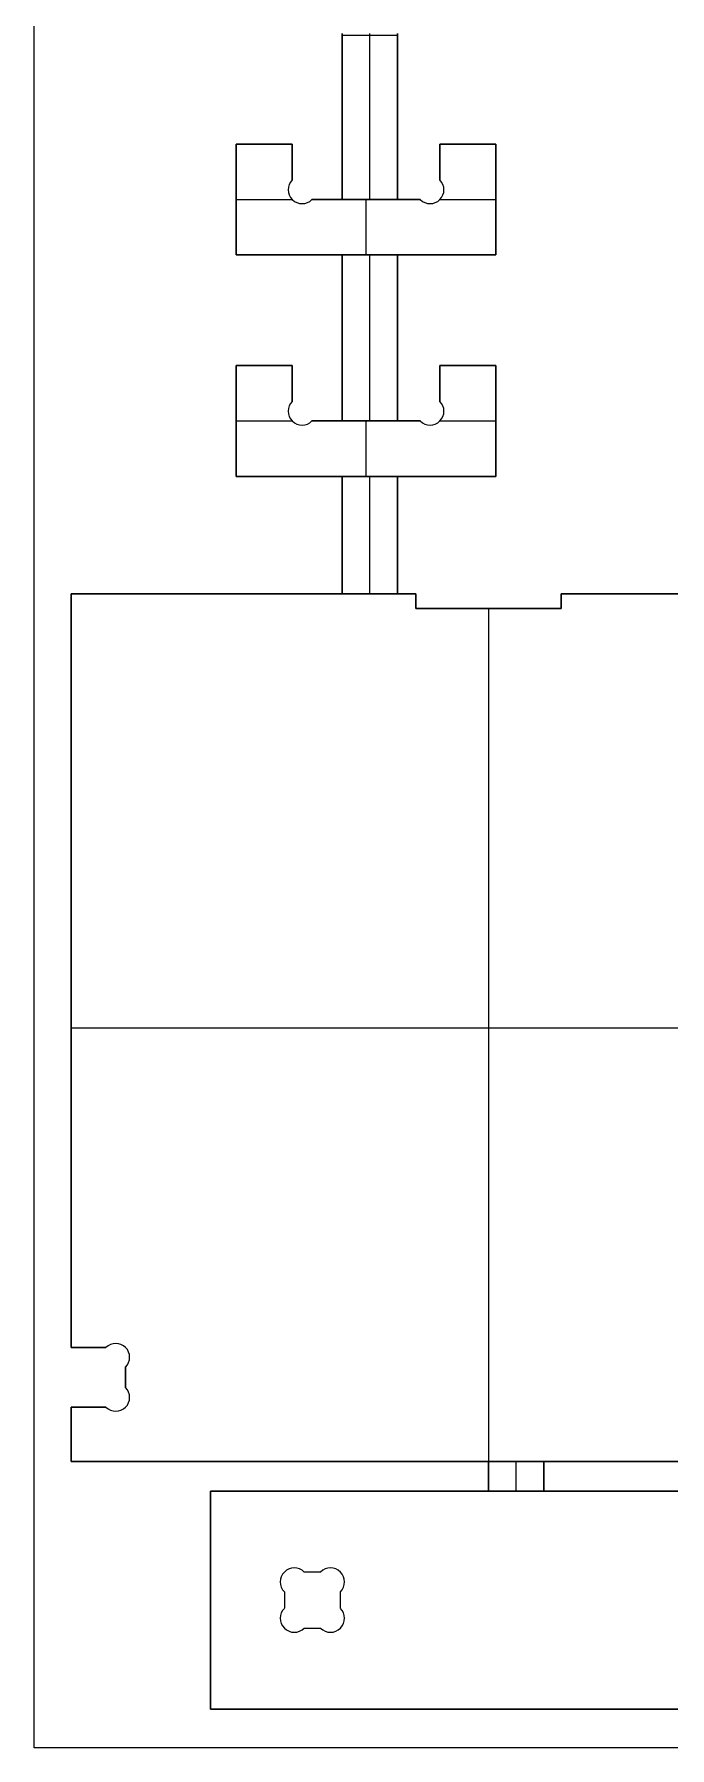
# Model space of a CAD drawing. Extents: x 24 to 120, y 0 to 48.
# Drawn here: x 24.04 to 32.66, y 0.03 to 23.24 of the extents above; entities that cross this region are included whole.
import ezdxf

# ---------------------------------------------------------------- set-up
doc = ezdxf.new("R2010")
doc.units = 0
doc.header["$MEASUREMENT"] = 0
for name, color, linetype in [('PROFILE_-_INSIDE', 30, 'CONTINUOUS'), ('PROFILE_-_OUTSIDE', 18, 'CONTINUOUS'), ('SOLIDS', 4, 'CONTINUOUS'), ('STOCK_PERIMETER', 1, 'CONTINUOUS'), ('TABS', 25, 'CONTINUOUS')]:
    doc.layers.add(name, color=color, linetype=linetype)

msp = doc.modelspace()

# ---------------------------------------------------------------- linework, layer by layer
at = {"layer": 'PROFILE_-_INSIDE'}
for p, q in [((27.925, 2.405), (27.702, 2.405)), ((27.433, 2.136), (27.433, 1.914)), ((28.193, 1.914), (28.193, 2.136)), ((27.702, 1.645), (27.925, 1.645))]:
    msp.add_line(p, q, dxfattribs=at)
for centre, start, end in [((27.568, 2.271), 135, 225), ((27.568, 2.271), 45, 135), ((28.059, 2.271), 45, 135), ((28.059, 2.271), 315, 45), ((27.568, 1.779), 135, 225), ((28.059, 1.779), 315, 45), ((27.568, 1.779), 225, 315), ((28.059, 1.779), 225, 315)]:
    msp.add_arc(centre, 0.19, start, end, dxfattribs=at)
at = {"layer": 'PROFILE_-_OUTSIDE'}
for p, q in [((27.541, 21.751), (27.541, 21.267)), ((29.541, 21.267), (29.541, 21.751)), ((27.806, 21.001), (28.541, 21.001)), ((28.541, 21.001), (29.276, 21.001)), ((30.301, 20.251), (26.781, 20.251)), ((27.541, 18.751), (27.541, 18.267)), ((29.541, 18.267), (29.541, 18.751)), ((27.806, 18.001), (28.541, 18.001)), ((28.541, 18.001), (29.276, 18.001)), ((30.301, 17.251), (26.781, 17.251)), ((25.279, 4.905), (25.279, 5.182))]:
    msp.add_line(p, q, dxfattribs=at)
for points in [[(33.12, 31.146), (33.186, 31.651), (35.405, 31.364), (41.19, 0.549), (26.433, 0.549), (26.433, 3.501), (38.636, 3.501), (33.734, 29.595), (26.433, 30.539), (26.433, 32.021), (27.156, 32.021)], [(26.781, 20.251), (26.781, 21.751), (27.541, 21.751)], [(29.541, 21.751), (30.301, 21.751), (30.301, 20.251)], [(26.781, 17.251), (26.781, 18.751), (27.541, 18.751)], [(29.541, 18.751), (30.301, 18.751), (30.301, 17.251)], [(25.014, 5.447), (24.541, 5.447), (24.541, 15.657), (29.216, 15.657), (29.216, 15.46), (31.185, 15.46), (31.185, 15.657), (35.122, 15.657), (35.122, 4.905)], [(35.387, 4.64), (35.86, 4.64), (35.86, 3.901), (24.541, 3.901), (24.541, 4.64), (25.014, 4.64)]]:
    msp.add_lwpolyline(points, dxfattribs=at)
for centre, start, end in [((27.674, 21.134), 135, 315), ((29.409, 21.134), 225, 45), ((27.674, 18.134), 135, 315), ((29.409, 18.134), 225, 45), ((25.147, 5.315), 315, 135), ((25.147, 4.772), 225, 45)]:
    msp.add_arc(centre, 0.188, start, end, dxfattribs=at)
at = {"layer": 'SOLIDS'}
for p, q in [((26.781, 21.751), (26.781, 20.251)), ((27.541, 21.751), (26.781, 21.751)), ((27.541, 21.751, -0.738), (26.781, 21.751, -0.738)), ((26.781, 21.751, -0.738), (26.781, 21.751)), ((26.781, 21.751, -0.738), (26.781, 20.251, -0.738)), ((26.781, 21.751, -0.369), (27.541, 21.751, -0.369)), ((26.781, 20.251, -0.369), (26.781, 21.751, -0.369)), ((27.161, 21.751), (27.161, 21.751, -0.738)), ((27.541, 21.267), (27.541, 21.751)), ((27.541, 21.267, -0.738), (27.541, 21.751, -0.738)), ((27.541, 21.751, -0.738), (27.541, 21.751)), ((27.541, 21.751, -0.369), (27.541, 21.267, -0.369)), ((29.541, 21.751), (29.541, 21.267)), ((30.301, 21.751), (29.541, 21.751)), ((30.301, 21.751, -0.738), (29.541, 21.751, -0.738)), ((29.541, 21.751, -0.738), (29.541, 21.751)), ((29.541, 21.751, -0.738), (29.541, 21.267, -0.738)), ((29.541, 21.751, -0.369), (30.301, 21.751, -0.369)), ((29.541, 21.267, -0.369), (29.541, 21.751, -0.369)), ((29.921, 21.751), (29.921, 21.751, -0.738)), ((30.301, 20.251), (30.301, 21.751)), ((30.301, 20.251, -0.738), (30.301, 21.751, -0.738)), ((30.301, 21.751, -0.738), (30.301, 21.751)), ((30.301, 21.751, -0.369), (30.301, 20.251, -0.369)), ((27.541, 21.509), (27.541, 21.509, -0.738)), ((29.541, 21.509), (29.541, 21.509, -0.738)), ((27.541, 21.267, -0.738), (27.541, 21.267)), ((29.541, 21.267, -0.738), (29.541, 21.267)), ((26.781, 21.001), (27.541, 21.001)), ((26.781, 21.001), (26.781, 21.001, -0.738)), ((26.781, 21.001, -0.738), (27.541, 21.001, -0.738)), ((27.541, 21.001), (27.541, 21.001, -0.738)), ((28.541, 21.001), (27.806, 21.001)), ((28.541, 21.001, -0.738), (27.806, 21.001, -0.738)), ((27.806, 21.001, -0.738), (27.806, 21.001)), ((27.806, 21.001, -0.369), (28.541, 21.001, -0.369)), ((28.174, 21.001), (28.174, 21.001, -0.738)), ((29.276, 21.001), (28.541, 21.001)), ((28.541, 21.001), (28.541, 21.001, -0.738)), ((29.276, 21.001, -0.738), (28.541, 21.001, -0.738)), ((28.541, 20.251), (28.541, 21.001)), ((28.541, 21.001, -0.369), (29.276, 21.001, -0.369)), ((28.541, 20.251, -0.738), (28.541, 21.001, -0.738)), ((28.909, 21.001), (28.909, 21.001, -0.738)), ((29.276, 21.001, -0.738), (29.276, 21.001)), ((29.541, 21.001), (30.301, 21.001)), ((29.541, 21.001), (29.541, 21.001, -0.738)), ((29.541, 21.001, -0.738), (30.301, 21.001, -0.738)), ((30.301, 21.001), (30.301, 21.001, -0.738)), ((26.781, 20.251), (30.301, 20.251)), ((26.781, 20.251, -0.738), (26.781, 20.251)), ((26.781, 20.251, -0.738), (30.301, 20.251, -0.738)), ((30.301, 20.251, -0.369), (26.781, 20.251, -0.369)), ((28.541, 20.251), (28.541, 20.251, -0.738)), ((30.301, 20.251, -0.738), (30.301, 20.251)), ((26.781, 18.751), (26.781, 17.251)), ((27.541, 18.751), (26.781, 18.751)), ((27.541, 18.751, -0.738), (26.781, 18.751, -0.738)), ((26.781, 18.751, -0.738), (26.781, 18.751)), ((26.781, 18.751, -0.738), (26.781, 17.251, -0.738)), ((26.781, 18.751, -0.369), (27.541, 18.751, -0.369)), ((26.781, 17.251, -0.369), (26.781, 18.751, -0.369)), ((27.161, 18.751), (27.161, 18.751, -0.738)), ((27.541, 18.267), (27.541, 18.751)), ((27.541, 18.267, -0.738), (27.541, 18.751, -0.738)), ((27.541, 18.751, -0.738), (27.541, 18.751)), ((27.541, 18.751, -0.369), (27.541, 18.267, -0.369)), ((29.541, 18.751), (29.541, 18.267)), ((30.301, 18.751), (29.541, 18.751)), ((30.301, 18.751, -0.738), (29.541, 18.751, -0.738)), ((29.541, 18.751, -0.738), (29.541, 18.751)), ((29.541, 18.751, -0.738), (29.541, 18.267, -0.738)), ((29.541, 18.751, -0.369), (30.301, 18.751, -0.369)), ((29.541, 18.267, -0.369), (29.541, 18.751, -0.369)), ((29.921, 18.751), (29.921, 18.751, -0.738)), ((30.301, 17.251), (30.301, 18.751)), ((30.301, 17.251, -0.738), (30.301, 18.751, -0.738)), ((30.301, 18.751, -0.738), (30.301, 18.751)), ((30.301, 18.751, -0.369), (30.301, 17.251, -0.369)), ((27.541, 18.509), (27.541, 18.509, -0.738)), ((29.541, 18.509), (29.541, 18.509, -0.738)), ((27.541, 18.267, -0.738), (27.541, 18.267)), ((29.541, 18.267, -0.738), (29.541, 18.267)), ((26.781, 18.001), (27.541, 18.001)), ((26.781, 18.001), (26.781, 18.001, -0.738)), ((26.781, 18.001, -0.738), (27.541, 18.001, -0.738)), ((27.541, 18.001), (27.541, 18.001, -0.738)), ((29.276, 18.001), (27.806, 18.001)), ((29.276, 18.001, -0.738), (27.806, 18.001, -0.738)), ((27.806, 18.001, -0.738), (27.806, 18.001)), ((27.806, 18.001, -0.369), (29.276, 18.001, -0.369)), ((28.541, 17.251), (28.541, 18.001)), ((28.541, 18.001), (28.541, 18.001, -0.738)), ((28.541, 17.251, -0.738), (28.541, 18.001, -0.738)), ((29.276, 18.001, -0.738), (29.276, 18.001)), ((29.541, 18.001), (30.301, 18.001)), ((29.541, 18.001), (29.541, 18.001, -0.738)), ((29.541, 18.001, -0.738), (30.301, 18.001, -0.738)), ((30.301, 18.001), (30.301, 18.001, -0.738)), ((26.781, 17.251), (30.301, 17.251)), ((26.781, 17.251), (26.781, 17.251, -0.738)), ((26.781, 17.251, -0.738), (30.301, 17.251, -0.738)), ((30.301, 17.251, -0.369), (26.781, 17.251, -0.369)), ((28.541, 17.251), (28.541, 17.251, -0.738)), ((30.301, 17.251, -0.738), (30.301, 17.251)), ((24.541, 15.657), (29.216, 15.657)), ((24.541, 5.447), (24.541, 15.657)), ((24.541, 5.447, -0.738), (24.541, 15.657, -0.738)), ((24.541, 15.657, -0.738), (24.541, 15.657)), ((24.541, 15.657, -0.738), (29.216, 15.657, -0.738)), ((24.541, 15.657, -0.369), (24.541, 5.447, -0.369)), ((29.216, 15.657, -0.369), (24.541, 15.657, -0.369)), ((26.879, 15.657), (26.879, 15.657, -0.738)), ((29.216, 15.657), (29.216, 15.46)), ((29.216, 15.657, -0.738), (29.216, 15.657)), ((29.216, 15.657, -0.738), (29.216, 15.46, -0.738)), ((29.216, 15.46, -0.369), (29.216, 15.657, -0.369)), ((29.216, 15.559), (29.216, 15.559, -0.738)), ((31.185, 15.657), (35.122, 15.657)), ((31.185, 15.46), (31.185, 15.657)), ((31.185, 15.46, -0.738), (31.185, 15.657, -0.738)), ((31.185, 15.657, -0.738), (31.185, 15.657)), ((31.185, 15.657, -0.738), (35.122, 15.657, -0.738)), ((31.185, 15.657, -0.369), (31.185, 15.46, -0.369)), ((35.122, 15.657, -0.369), (31.185, 15.657, -0.369)), ((31.185, 15.559), (31.185, 15.559, -0.738)), ((29.216, 15.46), (31.185, 15.46)), ((29.216, 15.46, -0.738), (29.216, 15.46)), ((29.216, 15.46, -0.738), (31.185, 15.46, -0.738)), ((31.185, 15.46, -0.369), (29.216, 15.46, -0.369)), ((30.201, 15.46), (30.201, 3.901)), ((30.201, 15.46), (30.201, 15.46, -0.738)), ((30.201, 15.46, -0.738), (30.201, 3.901, -0.738)), ((31.185, 15.46, -0.738), (31.185, 15.46)), ((24.541, 10.552), (24.541, 10.552, -0.738)), ((24.541, 9.779), (35.122, 9.779)), ((24.541, 9.779, -0.738), (35.122, 9.779, -0.738)), ((25.014, 5.447), (24.541, 5.447)), ((25.014, 5.447, -0.738), (24.541, 5.447, -0.738)), ((24.541, 5.447, -0.738), (24.541, 5.447)), ((24.541, 5.447, -0.369), (25.014, 5.447, -0.369)), ((24.778, 5.447), (24.778, 5.447, -0.738)), ((25.014, 5.447, -0.738), (25.014, 5.447)), ((25.279, 5.447), (25.279, 5.447, -0.738)), ((25.279, 4.905), (25.279, 5.182)), ((25.279, 4.905, -0.738), (25.279, 5.182, -0.738)), ((25.279, 5.182, -0.738), (25.279, 5.182)), ((25.279, 5.182, -0.369), (25.279, 4.905, -0.369)), ((25.279, 5.043), (25.279, 5.043, -0.738)), ((25.279, 4.905, -0.738), (25.279, 4.905)), ((24.541, 4.64), (25.014, 4.64)), ((24.541, 3.901), (24.541, 4.64)), ((24.541, 3.901, -0.738), (24.541, 4.64, -0.738)), ((24.541, 4.64, -0.738), (24.541, 4.64)), ((24.541, 4.64, -0.738), (25.014, 4.64, -0.738)), ((24.541, 4.64, -0.369), (24.541, 3.901, -0.369)), ((25.014, 4.64, -0.369), (24.541, 4.64, -0.369)), ((24.778, 4.64), (24.778, 4.64, -0.738)), ((25.014, 4.64, -0.738), (25.014, 4.64)), ((25.279, 4.64), (25.279, 4.64, -0.738)), ((24.541, 4.27), (24.541, 4.27, -0.738)), ((35.86, 3.901), (24.541, 3.901)), ((35.86, 3.901, -0.738), (24.541, 3.901, -0.738)), ((24.541, 3.901, -0.738), (24.541, 3.901)), ((24.541, 3.901, -0.369), (35.86, 3.901, -0.369)), ((30.201, 3.901), (30.201, 3.901, -0.738)), ((26.433, 3.501), (38.636, 3.501)), ((26.433, 0.549), (26.433, 3.501)), ((26.433, 0.549, -0.738), (26.433, 3.501, -0.738)), ((26.433, 3.501, -0.738), (26.433, 3.501)), ((26.433, 3.501, -0.738), (38.636, 3.501, -0.738)), ((26.433, 3.501, -0.369), (26.433, 0.549, -0.369)), ((38.636, 3.501, -0.369), (26.433, 3.501, -0.369)), ((32.535, 3.501), (32.535, 3.501, -0.738)), ((27.433, 2.405), (27.433, 2.405, -0.738)), ((27.925, 2.405, -0.738), (27.702, 2.405, -0.738)), ((27.925, 2.405), (27.702, 2.405)), ((27.702, 2.405, -0.738), (27.702, 2.405)), ((27.813, 2.405), (27.813, 2.405, -0.738)), ((27.925, 2.405, -0.738), (27.925, 2.405)), ((28.193, 2.405), (28.193, 2.405, -0.738)), ((27.433, 2.136, -0.738), (27.433, 1.914, -0.738)), ((27.433, 2.136), (27.433, 1.914)), ((27.433, 2.136, -0.738), (27.433, 2.136)), ((28.193, 2.136), (28.193, 2.136, -0.738)), ((28.193, 1.914, -0.738), (28.193, 2.136, -0.738)), ((28.193, 1.914), (28.193, 2.136)), ((26.433, 2.025), (26.433, 2.025, -0.738)), ((27.433, 2.025), (27.433, 2.025, -0.738)), ((27.433, 1.914, -0.738), (27.433, 1.914)), ((28.193, 2.025), (28.193, 2.025, -0.738)), ((28.193, 1.914, -0.738), (28.193, 1.914)), ((27.433, 1.645), (27.433, 1.645, -0.738)), ((27.702, 1.645, -0.738), (27.925, 1.645, -0.738)), ((27.702, 1.645), (27.925, 1.645)), ((27.702, 1.645, -0.738), (27.702, 1.645)), ((27.813, 1.645), (27.813, 1.645, -0.738)), ((27.925, 1.645, -0.738), (27.925, 1.645)), ((28.193, 1.645), (28.193, 1.645, -0.738)), ((41.19, 0.549), (26.433, 0.549)), ((41.19, 0.549, -0.738), (26.433, 0.549, -0.738)), ((26.433, 0.549, -0.738), (26.433, 0.549)), ((26.433, 0.549, -0.369), (41.19, 0.549, -0.369))]:
    msp.add_line(p, q, dxfattribs=at)
for centre, radius, start, end in [((27.674, 21.134), 0.188, 135, 315), ((27.674, 21.134, -0.738), 0.188, 135, 315), ((27.674, 21.134, -0.369), 0.188, 135, 315), ((29.409, 21.134), 0.188, 225, 45), ((29.409, 21.134, -0.738), 0.188, 225, 45), ((29.409, 21.134, -0.369), 0.188, 225, 45), ((27.674, 18.134), 0.188, 135, 315), ((27.674, 18.134, -0.738), 0.188, 135, 315), ((27.674, 18.134, -0.369), 0.188, 135, 315), ((29.409, 18.134), 0.188, 225, 45), ((29.409, 18.134, -0.738), 0.188, 225, 45), ((29.409, 18.134, -0.369), 0.188, 225, 45), ((25.147, 5.315), 0.188, 315, 135), ((25.147, 5.315, -0.738), 0.188, 315, 135), ((25.147, 5.315, -0.369), 0.188, 315, 135), ((25.147, 4.772), 0.188, 225, 45), ((25.147, 4.772, -0.738), 0.188, 225, 45), ((25.147, 4.772, -0.369), 0.188, 225, 45), ((27.568, 2.271), 0.19, 45, 225), ((27.568, 2.271, -0.738), 0.19, 45, 225), ((28.059, 2.271), 0.19, 315, 135), ((28.059, 2.271, -0.738), 0.19, 315, 135), ((27.568, 1.779), 0.19, 135, 315), ((27.568, 1.779, -0.738), 0.19, 135, 315), ((28.059, 1.779), 0.19, 225, 45), ((28.059, 1.779, -0.738), 0.19, 225, 45)]:
    msp.add_arc(centre, radius, start, end, dxfattribs=at)
at = {"layer": 'STOCK_PERIMETER'}
msp.add_lwpolyline([(48.041, 0.025), (24.041, 0.025), (24.041, 48.025), (48.041, 48.025)], close=True, dxfattribs=at)
at = {"layer": 'TABS'}
for p, q in [((28.216, 23.251, -0.738), (28.216, 21.001, -0.738)), ((28.216, 23.251, -0.613), (28.216, 21.001, -0.613)), ((28.216, 21.001, -0.675), (28.216, 23.251, -0.675)), ((28.216, 23.23, -0.738), (28.216, 23.23, -0.613)), ((28.216, 23.23, -0.613), (28.966, 23.23, -0.613)), ((28.216, 23.23, -0.738), (28.966, 23.23, -0.738)), ((28.591, 21.001, -0.613), (28.591, 23.251, -0.613)), ((28.591, 21.001, -0.738), (28.591, 23.251, -0.738)), ((28.966, 21.001, -0.738), (28.966, 23.251, -0.738)), ((28.966, 21.001, -0.613), (28.966, 23.251, -0.613)), ((28.966, 23.251, -0.675), (28.966, 21.001, -0.675)), ((28.966, 23.23, -0.738), (28.966, 23.23, -0.613)), ((28.966, 21.001, -0.738), (28.216, 21.001, -0.738)), ((28.216, 21.001, -0.613), (28.966, 21.001, -0.613)), ((28.216, 21.001, -0.613), (28.216, 21.001, -0.738)), ((28.541, 21.001, -0.613), (28.541, 21.001, -0.738)), ((28.966, 21.001, -0.738), (28.966, 21.001, -0.613)), ((28.216, 20.251, -0.738), (28.966, 20.251, -0.738)), ((28.966, 20.251, -0.613), (28.216, 20.251, -0.613)), ((28.216, 20.251, -0.738), (28.216, 20.251, -0.613)), ((28.216, 20.251, -0.738), (28.216, 18.001, -0.738)), ((28.216, 20.251, -0.613), (28.216, 18.001, -0.613)), ((28.216, 18.001, -0.675), (28.216, 20.251, -0.675)), ((28.541, 20.251, -0.613), (28.541, 20.251, -0.738)), ((28.591, 18.001, -0.613), (28.591, 20.251, -0.613)), ((28.591, 18.001, -0.738), (28.591, 20.251, -0.738)), ((28.966, 18.001, -0.738), (28.966, 20.251, -0.738)), ((28.966, 18.001, -0.613), (28.966, 20.251, -0.613)), ((28.966, 20.251, -0.613), (28.966, 20.251, -0.738)), ((28.966, 20.251, -0.675), (28.966, 18.001, -0.675)), ((28.966, 18.001, -0.738), (28.216, 18.001, -0.738)), ((28.216, 18.001, -0.613), (28.216, 18.001, -0.738)), ((28.216, 18.001, -0.613), (28.966, 18.001, -0.613)), ((28.541, 18.001, -0.613), (28.541, 18.001, -0.738)), ((28.966, 18.001, -0.738), (28.966, 18.001, -0.613)), ((28.216, 17.251, -0.738), (28.966, 17.251, -0.738)), ((28.216, 17.251, -0.738), (28.216, 17.251, -0.613)), ((28.966, 17.251, -0.613), (28.216, 17.251, -0.613)), ((28.216, 17.251, -0.738), (28.216, 15.657, -0.738)), ((28.216, 17.251, -0.613), (28.216, 15.657, -0.613)), ((28.216, 15.657, -0.675), (28.216, 17.251, -0.675)), ((28.541, 17.251, -0.613), (28.541, 17.251, -0.738)), ((28.591, 15.657, -0.738), (28.591, 17.251, -0.738)), ((28.591, 15.657, -0.613), (28.591, 17.251, -0.613)), ((28.966, 15.657, -0.738), (28.966, 17.251, -0.738)), ((28.966, 15.657, -0.613), (28.966, 17.251, -0.613)), ((28.966, 17.251, -0.613), (28.966, 17.251, -0.738)), ((28.966, 17.251, -0.675), (28.966, 15.657, -0.675)), ((28.216, 15.657, -0.738), (28.966, 15.657, -0.738)), ((28.216, 15.657, -0.738), (28.216, 15.657, -0.613)), ((28.966, 15.657, -0.613), (28.216, 15.657, -0.613)), ((28.966, 15.657, -0.613), (28.966, 15.657, -0.738)), ((30.951, 3.901, -0.738), (30.201, 3.901, -0.738)), ((30.201, 3.901, -0.613), (30.201, 3.901, -0.738)), ((30.201, 3.901, -0.613), (30.951, 3.901, -0.613)), ((30.201, 3.901, -0.738), (30.201, 3.501, -0.738)), ((30.201, 3.901, -0.613), (30.201, 3.501, -0.613)), ((30.201, 3.501, -0.675), (30.201, 3.901, -0.675)), ((30.576, 3.501, -0.738), (30.576, 3.901, -0.738)), ((30.576, 3.501, -0.613), (30.576, 3.901, -0.613)), ((30.951, 3.901, -0.738), (30.951, 3.901, -0.613)), ((30.951, 3.501, -0.738), (30.951, 3.901, -0.738)), ((30.951, 3.501, -0.613), (30.951, 3.901, -0.613)), ((30.951, 3.901, -0.675), (30.951, 3.501, -0.675)), ((30.201, 3.501, -0.738), (30.201, 3.501, -0.613)), ((30.951, 3.501, -0.613), (30.201, 3.501, -0.613)), ((30.201, 3.501, -0.738), (30.951, 3.501, -0.738)), ((30.951, 3.501, -0.613), (30.951, 3.501, -0.738))]:
    msp.add_line(p, q, dxfattribs=at)

doc.saveas('drawing.dxf')
